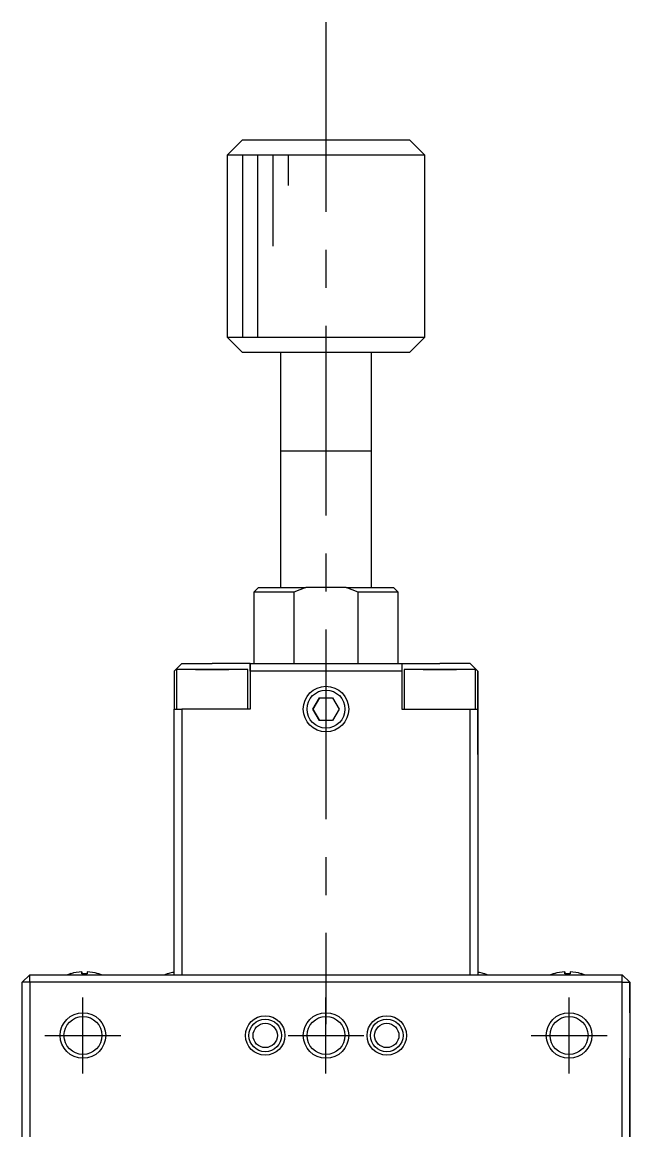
# Model space of a CAD drawing. Extents: x -213 to 364, y 25 to 498.
# Drawn here: x -14.4 to 25.6, y 136.2 to 209.2 of the extents above; entities that cross this region are included whole.
import ezdxf

# ---------------------------------------------------------------- set-up
doc = ezdxf.new("R2010")
doc.units = 0
doc.header["$LTSCALE"] = 10
doc.linetypes.add('CENTER', pattern=[2, 1.25, -0.25, 0.25, -0.25])
doc.layers.get('0').update_dxf_attribs({"linetype": 'CONTINUOUS'})
doc.layers.add('CENTER', color=1, linetype='CENTER')

msp = doc.modelspace()

# ---------------------------------------------------------------- linework, layer by layer
at = {"color": 7, "linetype": 'CONTINUOUS'}
for p, q in [((0.070212, 201.480664), (-0.929788, 200.480664)), ((0.070212, 201.480664), (11.070212, 201.480664)), ((12.070212, 200.480664), (11.070212, 201.480664)), ((12.070212, 200.480664), (-0.929788, 200.480664)), ((-0.929788, 200.480664), (-0.929788, 188.480664)), ((12.070212, 188.480664), (12.070212, 200.480664)), ((-0.929788, 188.480664), (-0.929521, 188.480664)), ((-0.929788, 188.480664), (0.070212, 187.480664)), ((-0.929521, 188.480664), (12.070212, 188.480664)), ((11.070212, 187.480664), (12.070212, 188.480664)), ((2.570212, 187.480664), (0.070212, 187.480664)), ((11.070212, 187.480664), (0.070438, 187.480664)), ((8.570212, 187.480664), (2.570212, 187.480664)), ((2.570212, 187.480664), (2.570212, 180.980664)), ((8.570212, 187.480664), (2.570335, 187.480664)), ((11.070212, 187.480664), (8.570212, 187.480664)), ((8.570212, 180.980664), (8.570212, 187.480664)), ((2.572065, 180.980664), (2.570207, 180.980664)), ((2.570212, 180.985664), (2.570212, 180.980664)), ((2.570212, 180.980664), (2.570212, 171.980683)), ((2.570212, 180.980664), (2.570212, 180.975664)), ((8.570217, 180.980664), (2.572065, 180.980664)), ((8.570212, 180.980664), (8.570212, 180.985664)), ((8.570212, 171.980683), (8.570212, 180.980664)), ((8.570212, 180.975664), (8.570212, 180.980664)), ((1.120212, 171.980664), (0.820212, 171.680664)), ((3.448892, 171.680664), (0.820212, 171.680664)), ((0.820212, 171.680664), (0.820212, 166.980664)), ((1.120212, 171.980664), (4.251122, 171.980664)), ((4.251122, 171.980664), (3.448892, 171.680664)), ((3.448892, 171.680664), (3.448892, 166.980664)), ((6.889303, 171.980664), (4.251122, 171.980664)), ((6.889303, 171.980664), (10.020212, 171.980664)), ((7.691533, 171.680664), (6.889303, 171.980664)), ((10.320212, 171.680664), (7.691533, 171.680664)), ((7.691533, 166.980664), (7.691533, 171.680664)), ((10.320212, 171.680664), (10.020212, 171.980664)), ((10.320212, 166.980664), (10.320212, 171.680664)), ((-3.929788, 166.980664), (-4.429788, 166.480664)), ((0.420212, 166.580664), (-4.279788, 166.580664)), ((0.420212, 166.580664), (-4.279788, 166.580664)), ((-4.279788, 166.580664), (-4.279788, 163.980664)), ((-3.929788, 166.980664), (-1.929788, 166.980664)), ((-3.029788, 166.580664), (-1.929788, 166.580664)), ((-1.929788, 166.580664), (-3.029788, 166.580664)), ((0.570212, 166.980664), (-1.929788, 166.980664)), ((-0.829788, 166.580664), (-1.929788, 166.580664)), ((-1.929788, 166.580664), (-0.829788, 166.580664)), ((0.420212, 163.980664), (0.420212, 166.580664)), ((0.570212, 166.480664), (0.570212, 166.980664)), ((0.570212, 166.980664), (10.570212, 166.980664)), ((0.570212, 166.980664), (0.570212, 163.980664)), ((10.570212, 166.980664), (10.570212, 163.980664)), ((10.570212, 166.980664), (10.570212, 166.480664)), ((10.570212, 166.980664), (13.070212, 166.980664)), ((15.420212, 166.580664), (10.720212, 166.580664)), ((15.420212, 166.580664), (10.720212, 166.580664)), ((10.720212, 166.580664), (10.720212, 163.980664)), ((11.970212, 166.580664), (13.070212, 166.580664)), ((13.070212, 166.580664), (11.970212, 166.580664)), ((15.070212, 166.980664), (13.070212, 166.980664)), ((14.170212, 166.580664), (13.070212, 166.580664)), ((13.070212, 166.580664), (14.170212, 166.580664)), ((15.570212, 166.480664), (15.070212, 166.980664)), ((15.070212, 166.980664), (15.570212, 166.480664)), ((15.420212, 163.980664), (15.420212, 166.580664)), ((-4.429788, 166.480664), (-4.429788, 163.980664)), ((0.570212, 166.480664), (0.570212, 163.980664)), ((10.570212, 166.480664), (0.570212, 166.480664)), ((10.570212, 166.480664), (10.570212, 163.980664)), ((15.570212, 166.480664), (15.570212, 163.980664)), ((15.570212, 163.980664), (15.570212, 166.480664)), ((4.704187, 163.980664), (5.1372, 164.730664)), ((5.1372, 164.730664), (4.704187, 163.980664)), ((5.1372, 164.730664), (6.003225, 164.730664)), ((6.003225, 164.730664), (6.436238, 163.980664)), ((-4.429788, 146.480664), (-4.429788, 163.980664)), ((-4.429788, 163.980664), (-3.929788, 163.980664)), ((-3.929788, 163.980664), (-3.929788, 146.480664)), ((0.570212, 163.980664), (-3.929788, 163.980664)), ((5.1372, 163.230664), (4.704187, 163.980664)), ((4.704187, 163.980664), (5.1372, 163.230664)), ((6.436238, 163.980664), (6.003225, 163.230664)), ((10.570212, 163.980664), (15.070212, 163.980664)), ((15.070212, 146.480664), (15.070212, 163.980664)), ((15.070212, 163.980664), (15.570212, 163.980664)), ((15.570212, 163.980664), (15.570212, 146.480664)), ((15.570214, 160.980664), (15.570212, 163.980664)), ((6.003225, 163.230664), (5.1372, 163.230664)), ((15.570214, 160.980664), (15.570214, 146.480664)), ((-13.929788, 146.480664), (-14.429788, 145.980664)), ((-13.929788, 145.980664), (-13.929788, 146.480664)), ((-13.929788, 146.480664), (-3.929788, 146.480664)), ((-11.216149, 146.550185), (-11.218404, 146.554808)), ((-11.216149, 146.550185), (-11.218404, 146.554808)), ((-10.509788, 146.550185), (-10.509788, 146.670523)), ((-10.509788, 146.670523), (-10.509788, 146.550185)), ((-10.149788, 146.550185), (-10.509788, 146.550185)), ((-10.149788, 146.670523), (-10.149788, 146.550185)), ((-9.441172, 146.554808), (-9.443426, 146.550185)), ((-4.816149, 146.550185), (-4.818404, 146.554808)), ((-4.816149, 146.550185), (-4.818404, 146.554808)), ((-3.929788, 146.480664), (15.070212, 146.480664)), ((-3.929788, 146.480664), (15.070212, 146.480664)), ((15.070212, 146.480664), (25.070212, 146.480664)), ((15.958828, 146.554808), (15.956574, 146.550185)), ((20.583851, 146.550185), (20.581596, 146.554808)), ((20.583851, 146.550185), (20.581596, 146.554808)), ((21.290212, 146.550185), (21.290212, 146.670523)), ((21.290212, 146.670523), (21.290212, 146.550185)), ((21.650212, 146.550185), (21.290212, 146.550185)), ((21.650212, 146.670523), (21.650212, 146.550185)), ((22.358828, 146.554808), (22.356574, 146.550185)), ((25.070212, 145.980664), (25.070212, 146.480664)), ((25.570212, 145.980664), (25.070212, 146.480664)), ((25.070212, 146.480664), (25.570212, 145.980664)), ((-14.429788, 106.980664), (-14.429788, 145.980664)), ((-13.929788, 145.980664), (-14.429788, 145.980664)), ((-13.929788, 145.980664), (-13.929788, 106.980664)), ((25.070212, 145.980664), (-13.929788, 145.980664)), ((25.070212, 106.980664), (25.070212, 145.980664)), ((25.070212, 145.980664), (25.570212, 145.980664)), ((25.570212, 145.980664), (25.570212, 106.980664)), ((25.570212, 143.980659), (25.570212, 145.980664)), ((25.570212, 134.480664), (25.570212, 140.980669))]:
    msp.add_line(p, q, dxfattribs=at)
at = {"color": 3, "linetype": 'CONTINUOUS'}
for p, q in [((0.070212, 200.480664), (0.070212, 188.480664)), ((1.070212, 200.480664), (1.070212, 188.480664)), ((2.070212, 200.480664), (2.070212, 194.480664)), ((3.070212, 200.480664), (3.070212, 198.480664))]:
    msp.add_line(p, q, dxfattribs=at)
for centre, radius in [((5.570212, 163.980664), 1.5), ((-10.429788, 142.480664), 1.5), ((5.570212, 142.480664), 1.5), ((21.570212, 142.480664), 1.5), ((1.570212, 142.480664), 1.3), ((9.570212, 142.480664), 1.3)]:
    msp.add_circle(centre, radius, dxfattribs=at)
at = {"color": 7, "linetype": 'CONTINUOUS'}
for centre, radius in [((5.570212, 163.980664), 1.25), ((-10.429788, 142.480664), 1.25), ((1.570212, 142.480664), 1.075), ((1.570212, 142.480664), 0.8), ((5.570212, 142.480664), 1.25), ((9.570212, 142.480664), 1.075), ((9.570212, 142.480664), 0.8), ((21.570212, 142.480664), 1.25)]:
    msp.add_circle(centre, radius, dxfattribs=at)
for centre, radius, start, end in [((-10.329788, 143.480664), 3.2, 106.122533, 110.364135), ((-10.329788, 143.480664), 3.194933, 93.229709, 106.106712), ((-10.329788, 143.480664), 3.194933, 73.893288, 86.770291), ((-10.329788, 143.480664), 3.2, 69.635865, 73.877467), ((-3.929788, 143.480664), 3.2, 106.122533, 110.364135), ((-3.929788, 143.480664), 3.194933, 99.003673, 106.106712), ((15.070212, 143.480664), 3.194933, 73.893288, 80.996291), ((15.070212, 143.480664), 3.2, 69.635865, 73.877467), ((21.470212, 143.480664), 3.2, 106.122533, 110.364135), ((21.470212, 143.480664), 3.194933, 93.229709, 106.106712), ((21.470212, 143.480664), 3.194933, 73.893288, 86.770291), ((21.470212, 143.480664), 3.2, 69.635865, 73.877467)]:
    msp.add_arc(centre, radius, start, end, dxfattribs=at)
at = {"layer": 'CENTER', "color": 1, "linetype": 'CENTER'}
for p, q in [((5.570212, 209.230664), (5.570212, 143.230664)), ((-10.429788, 139.980664), (-10.429788, 144.980664)), ((5.570212, 139.980664), (5.570212, 144.980664)), ((21.570212, 139.980664), (21.570212, 144.980664)), ((-12.929788, 142.480664), (-7.929788, 142.480664)), ((3.070212, 142.480664), (8.070212, 142.480664)), ((19.070212, 142.480664), (24.070212, 142.480664))]:
    msp.add_line(p, q, dxfattribs=at)

doc.saveas('drawing.dxf')
